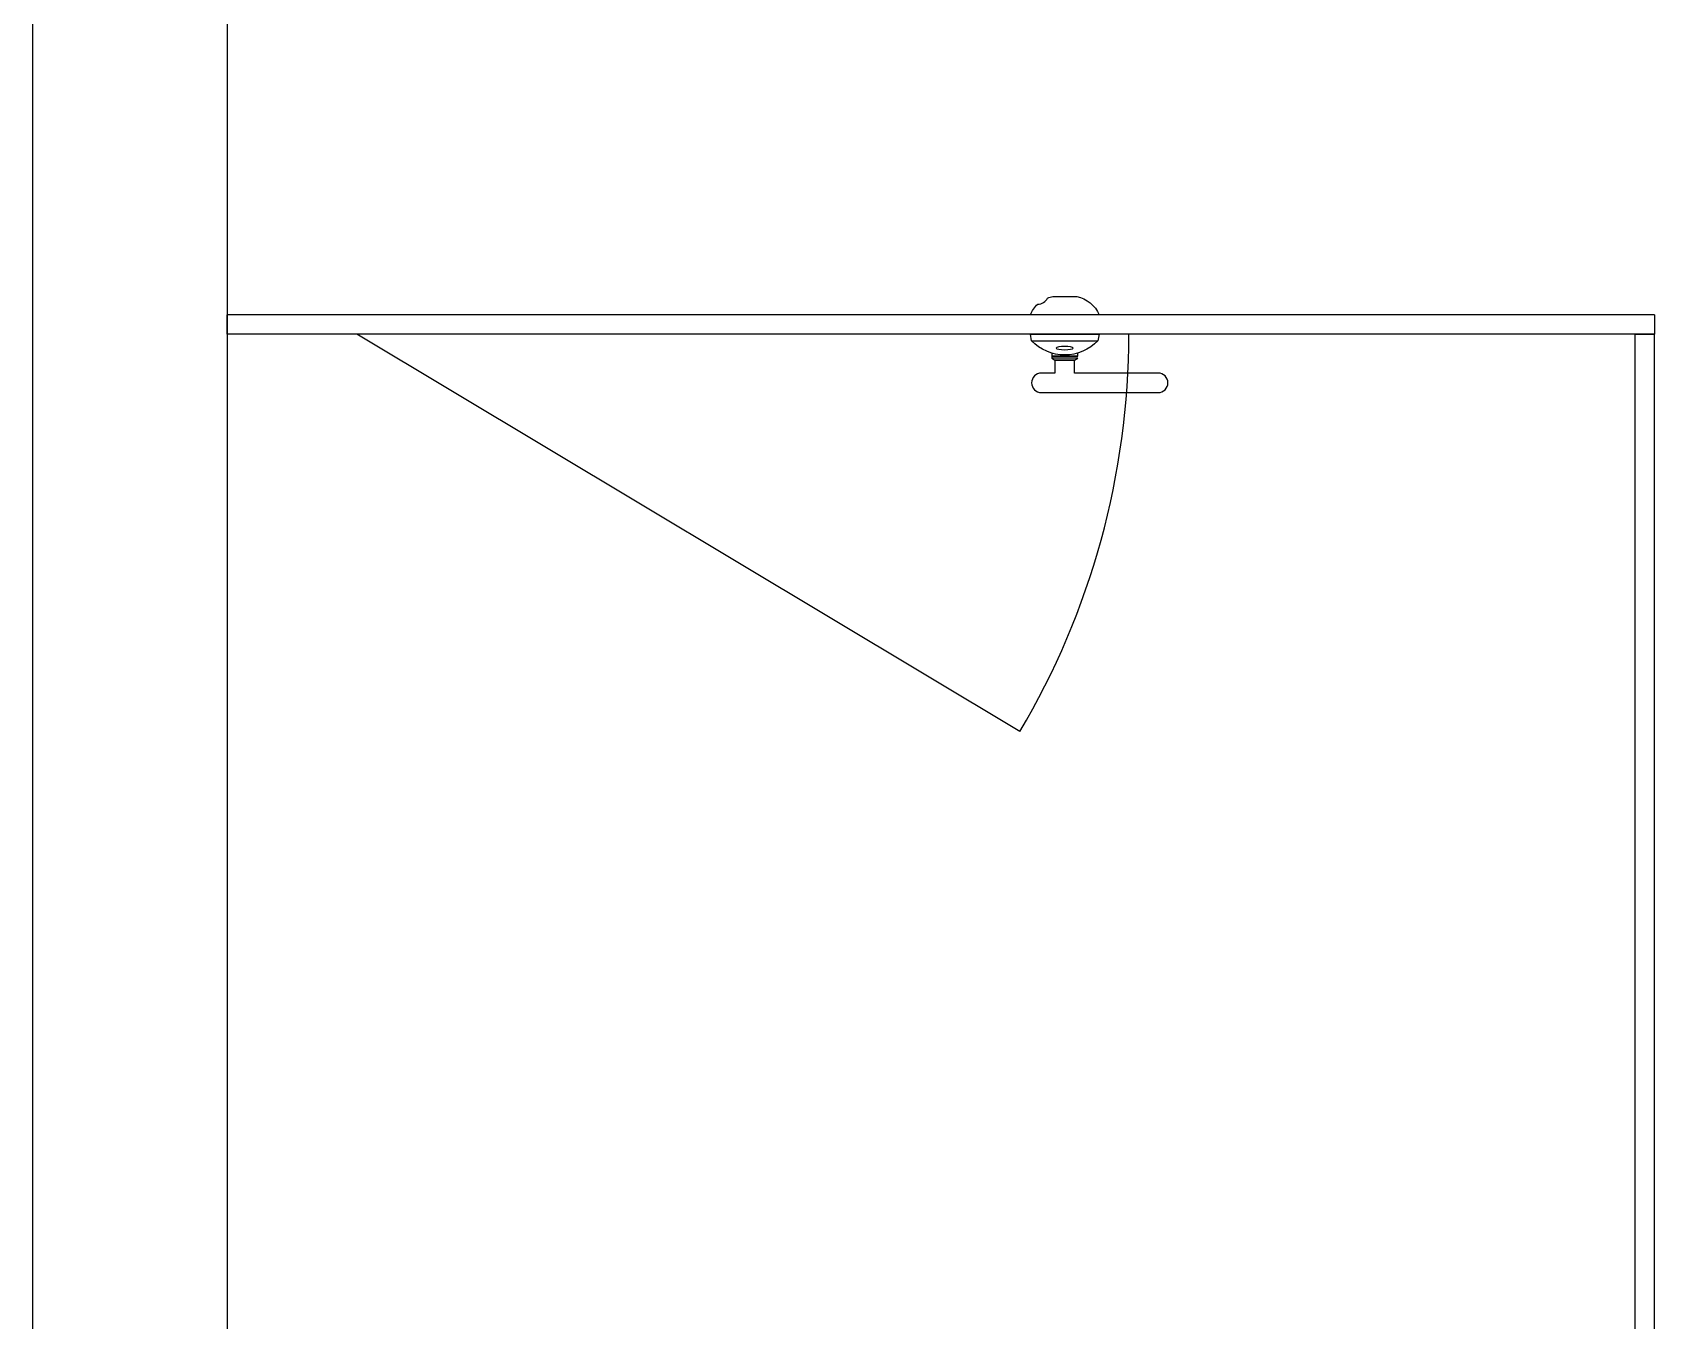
# Model space of a CAD drawing. Header units: millimetres. Extents: x -27104 to 125781, y -3376 to 46996.
# Drawn here: x 56033.9 to 56058.35, y 18869.35 to 18888.77 of the extents above; entities that cross this region are included whole.
import ezdxf

# ---------------------------------------------------------------- set-up
doc = ezdxf.new("R2010")
doc.units = ezdxf.units.MM
doc.header["$LTSCALE"] = 100
doc.header["$MEASUREMENT"] = 0
doc.layers.get('0').update_dxf_attribs({"linetype": 'CONTINUOUS'})
doc.layers.add('ELE9', color=9, linetype='CONTINUOUS')

# ---------------------------------------------------------------- blocks, each defined once
blk = doc.blocks.new('ggtyu')
at = {"layer": 'ELE9', "color": 253}
for p, q in [((55859.325, 19042.031), (55849.331, 19048.022)), ((55859.503, 19047.924), (55860.501, 19047.924)), ((55860.198, 19047.66), (55859.806, 19047.66)), ((55860.149, 19047.63), (55860.198, 19047.66)), ((55860.149, 19047.435), (55860.149, 19047.63)), ((55860.198, 19047.689), (55860.198, 19047.737)), ((55861.178, 19047.435), (55860.149, 19047.435))]:
    blk.add_line(p, q, dxfattribs=at)
at = {"layer": 'ELE9', "color": 253, "ltscale": 0.1}
for points in [[(55844.44, 19108.963), (55844.44, 19019.948)], [(55847.375, 19108.963), (55847.375, 19019.948)]]:
    blk.add_lwpolyline(points, dxfattribs=at)
at = {"layer": 'ELE9', "color": 253}
for points in [[(55859.484, 19048.315, -0.106445), (55859.596, 19048.475, 0.296117), (55859.745, 19048.567, -0.043036), (55859.821, 19048.589), (55860.183, 19048.589, -0.249566), (55860.521, 19048.315)], [(55860.521, 19048.022), (55860.501, 19047.924, -0.431373), (55859.503, 19047.924), (55859.484, 19048.022)]]:
    blk.add_lwpolyline(points, format="xyb", close=True, dxfattribs=at)
for points in [[(55868.895, 19048.315), (55847.375, 19048.315)], [(55868.895, 19048.315), (55868.895, 19048.022), (55847.375, 19048.022), (55847.375, 19048.315)], [(55868.895, 19022.882), (55868.602, 19022.882), (55868.602, 19048.022), (55868.895, 19048.022)], [(55868.895, 19022.882), (55868.895, 19048.022)]]:
    blk.add_lwpolyline(points, dxfattribs=at)
blk.add_lwpolyline([(55859.806, 19047.737), (55859.806, 19047.689), (55860.198, 19047.689), (55859.806, 19047.689), (55859.806, 19047.66), (55859.855, 19047.63), (55860.149, 19047.63), (55859.855, 19047.63), (55859.855, 19047.435), (55859.65, 19047.435, 1), (55859.65, 19047.141), (55861.411, 19047.141, 1), (55861.411, 19047.435), (55861.166, 19047.435)], format="xyb", dxfattribs=at)
blk.add_arc((55849.231, 19048.022), 11.738, 329.3096, 0, dxfattribs=at)
at = {"layer": 'ELE9', "color": 253, "extrusion": (0, 0, -1)}
blk.add_ellipse((55860.002, 19047.812), major_axis=(0.127, 0), ratio=0.193008, dxfattribs=at)

msp = doc.modelspace()

# ---------------------------------------------------------------- block references
msp.add_blockref('ggtyu', (189.458, -163.799))

doc.saveas('drawing.dxf')
